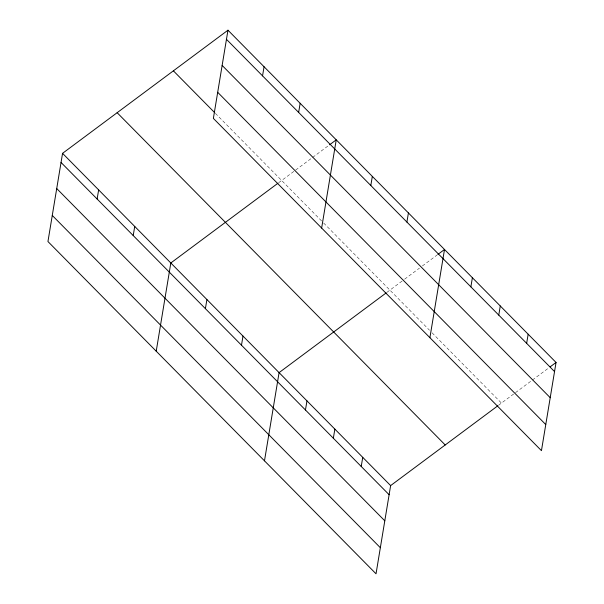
<?xml version="1.0" encoding="UTF-8"?>
<svg xmlns="http://www.w3.org/2000/svg" width="604" height="604" viewBox="0 0 604 604"><rect width="100%" height="100%" fill="white"/><g stroke="black" fill="none" stroke-linecap="round" stroke-linejoin="round"><path stroke-width="0.45" stroke-dasharray="3.02 2.27" d="M278.693 182.687L311.898 157.969M312.63 157.417L328.863 145.338M386.953 292.328L403.933 279.697M404.665 279.146L419.425 268.161M422.37 265.964L437.122 254.986M498.496 405.299L514.736 393.212M515.476 392.66L531.701 380.58M532.441 380.037L548.674 367.949M215.379 113.363L322.989 222.347M323.646 223.012L429.474 330.192M432.071 332.819L501.456 403.094"/><path stroke-width="0.91" d="M227.972 30.2L213.371 118.399L541.448 450.659L556.05 362.46L227.972 30.2L62.552 153.34L47.95 241.54L376.028 573.8L390.629 485.601L497.756 405.85M97.131 199.01L98.641 189.882M133.22 235.552L134.73 226.432M156.217 351.188L170.819 262.982L277.946 183.238M205.398 308.652L206.908 299.531M262.551 75.87L264.061 66.75M241.487 345.201L242.997 336.081M298.64 112.419L300.15 103.299M264.484 460.829L279.086 372.63L386.213 292.88M321.638 228.048L336.239 139.849L329.603 144.786M305.458 409.995L306.968 400.875M370.818 185.519L372.328 176.398M333.348 438.232L334.858 429.112M361.23 466.477L362.74 457.356M406.907 222.068L408.417 212.94M429.905 337.696L444.506 249.49L437.862 254.435M470.878 286.855L472.388 277.734M498.768 315.099L500.278 305.979M526.65 343.344L528.16 334.216M550.146 366.854L556.05 362.46M226.462 39.32L554.54 371.581M222.144 65.421L550.221 397.681M217.689 92.306L545.767 424.567M173.386 70.834L214.722 112.699M117.146 112.699L445.216 444.967M62.552 153.34L390.629 485.601M61.042 162.461L389.119 494.721M56.723 188.554L384.801 520.814M52.269 215.439L380.346 547.707"/></g></svg>
